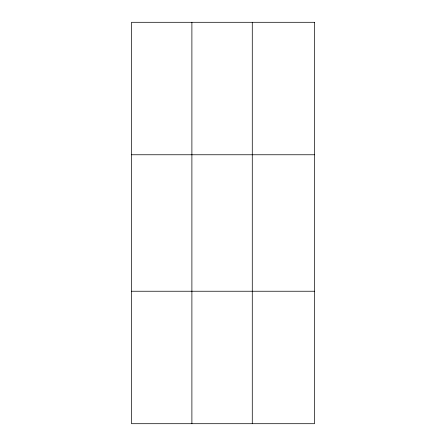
<?xml version="1.0" encoding="UTF-8"?>
<svg xmlns="http://www.w3.org/2000/svg" width="446" height="446" viewBox="0 0 446 446"><rect width="100%" height="100%" fill="white"/><g stroke="black" fill="none" stroke-linecap="round" stroke-linejoin="round"><path stroke-width="0.67" d="M191.891 22.3L191.891 423.7M252.28 22.3L252.28 423.7M131.503 154.762L314.497 154.762M131.503 291.238L314.497 291.238M314.497 22.3L314.497 423.7L131.503 423.7L131.503 22.3L314.497 22.3"/></g></svg>
